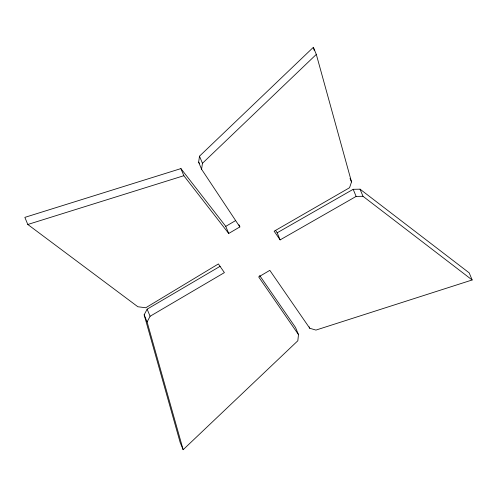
<?xml version="1.0" encoding="UTF-8"?>
<svg xmlns="http://www.w3.org/2000/svg" width="497" height="497" viewBox="0 0 497 497"><rect width="100%" height="100%" fill="white"/><g stroke="black" fill="none" stroke-linecap="round" stroke-linejoin="round"><path stroke-width="0.75" d="M259.664 275.506L295.535 327.504L298.48 334.605L297.833 340.768L183.151 449.704L180.206 442.597L144.155 314.831L147.143 309.159L220.115 266.299M183.151 449.704L147.1 321.938L150.088 316.266L224.395 272.623L218.407 263.938L145.776 307.749L137.874 306.761L27.795 224.482L24.85 217.375L180.908 168.601L183.847 175.708L228.713 233.472L239.858 226.924L201.577 169.253L198.632 162.152L199.502 156.182L313.371 47.296L316.309 54.403L351.516 181.921L349.546 187.736L274.139 231.204L280.128 239.889L356.125 196.421L362.99 196.284L472.15 279.979L315.937 330.083L309.768 328.268L269.821 270.356L258.676 276.904L298.48 334.605M201.577 169.253L202.447 163.289L199.502 156.182M202.447 163.289L316.309 54.403M228.713 233.472L225.768 226.365L235.603 220.587M280.128 239.889L277.183 232.782L353.181 189.314L360.045 189.177L469.205 272.872L472.15 279.979M27.795 224.482L183.847 175.708M180.908 168.601L225.768 226.365M275.475 230.304L277.183 232.782M198.632 162.152L199.483 163.432M360.045 189.177L362.99 196.284M350.043 178.373L351.516 181.921M353.181 189.314L356.125 196.421M309.177 326.846L309.768 328.268M238.976 224.793L239.858 226.924M147.143 309.159L150.088 316.266M144.155 314.831L147.1 321.938M313.371 47.296L314.191 50.278"/></g></svg>
